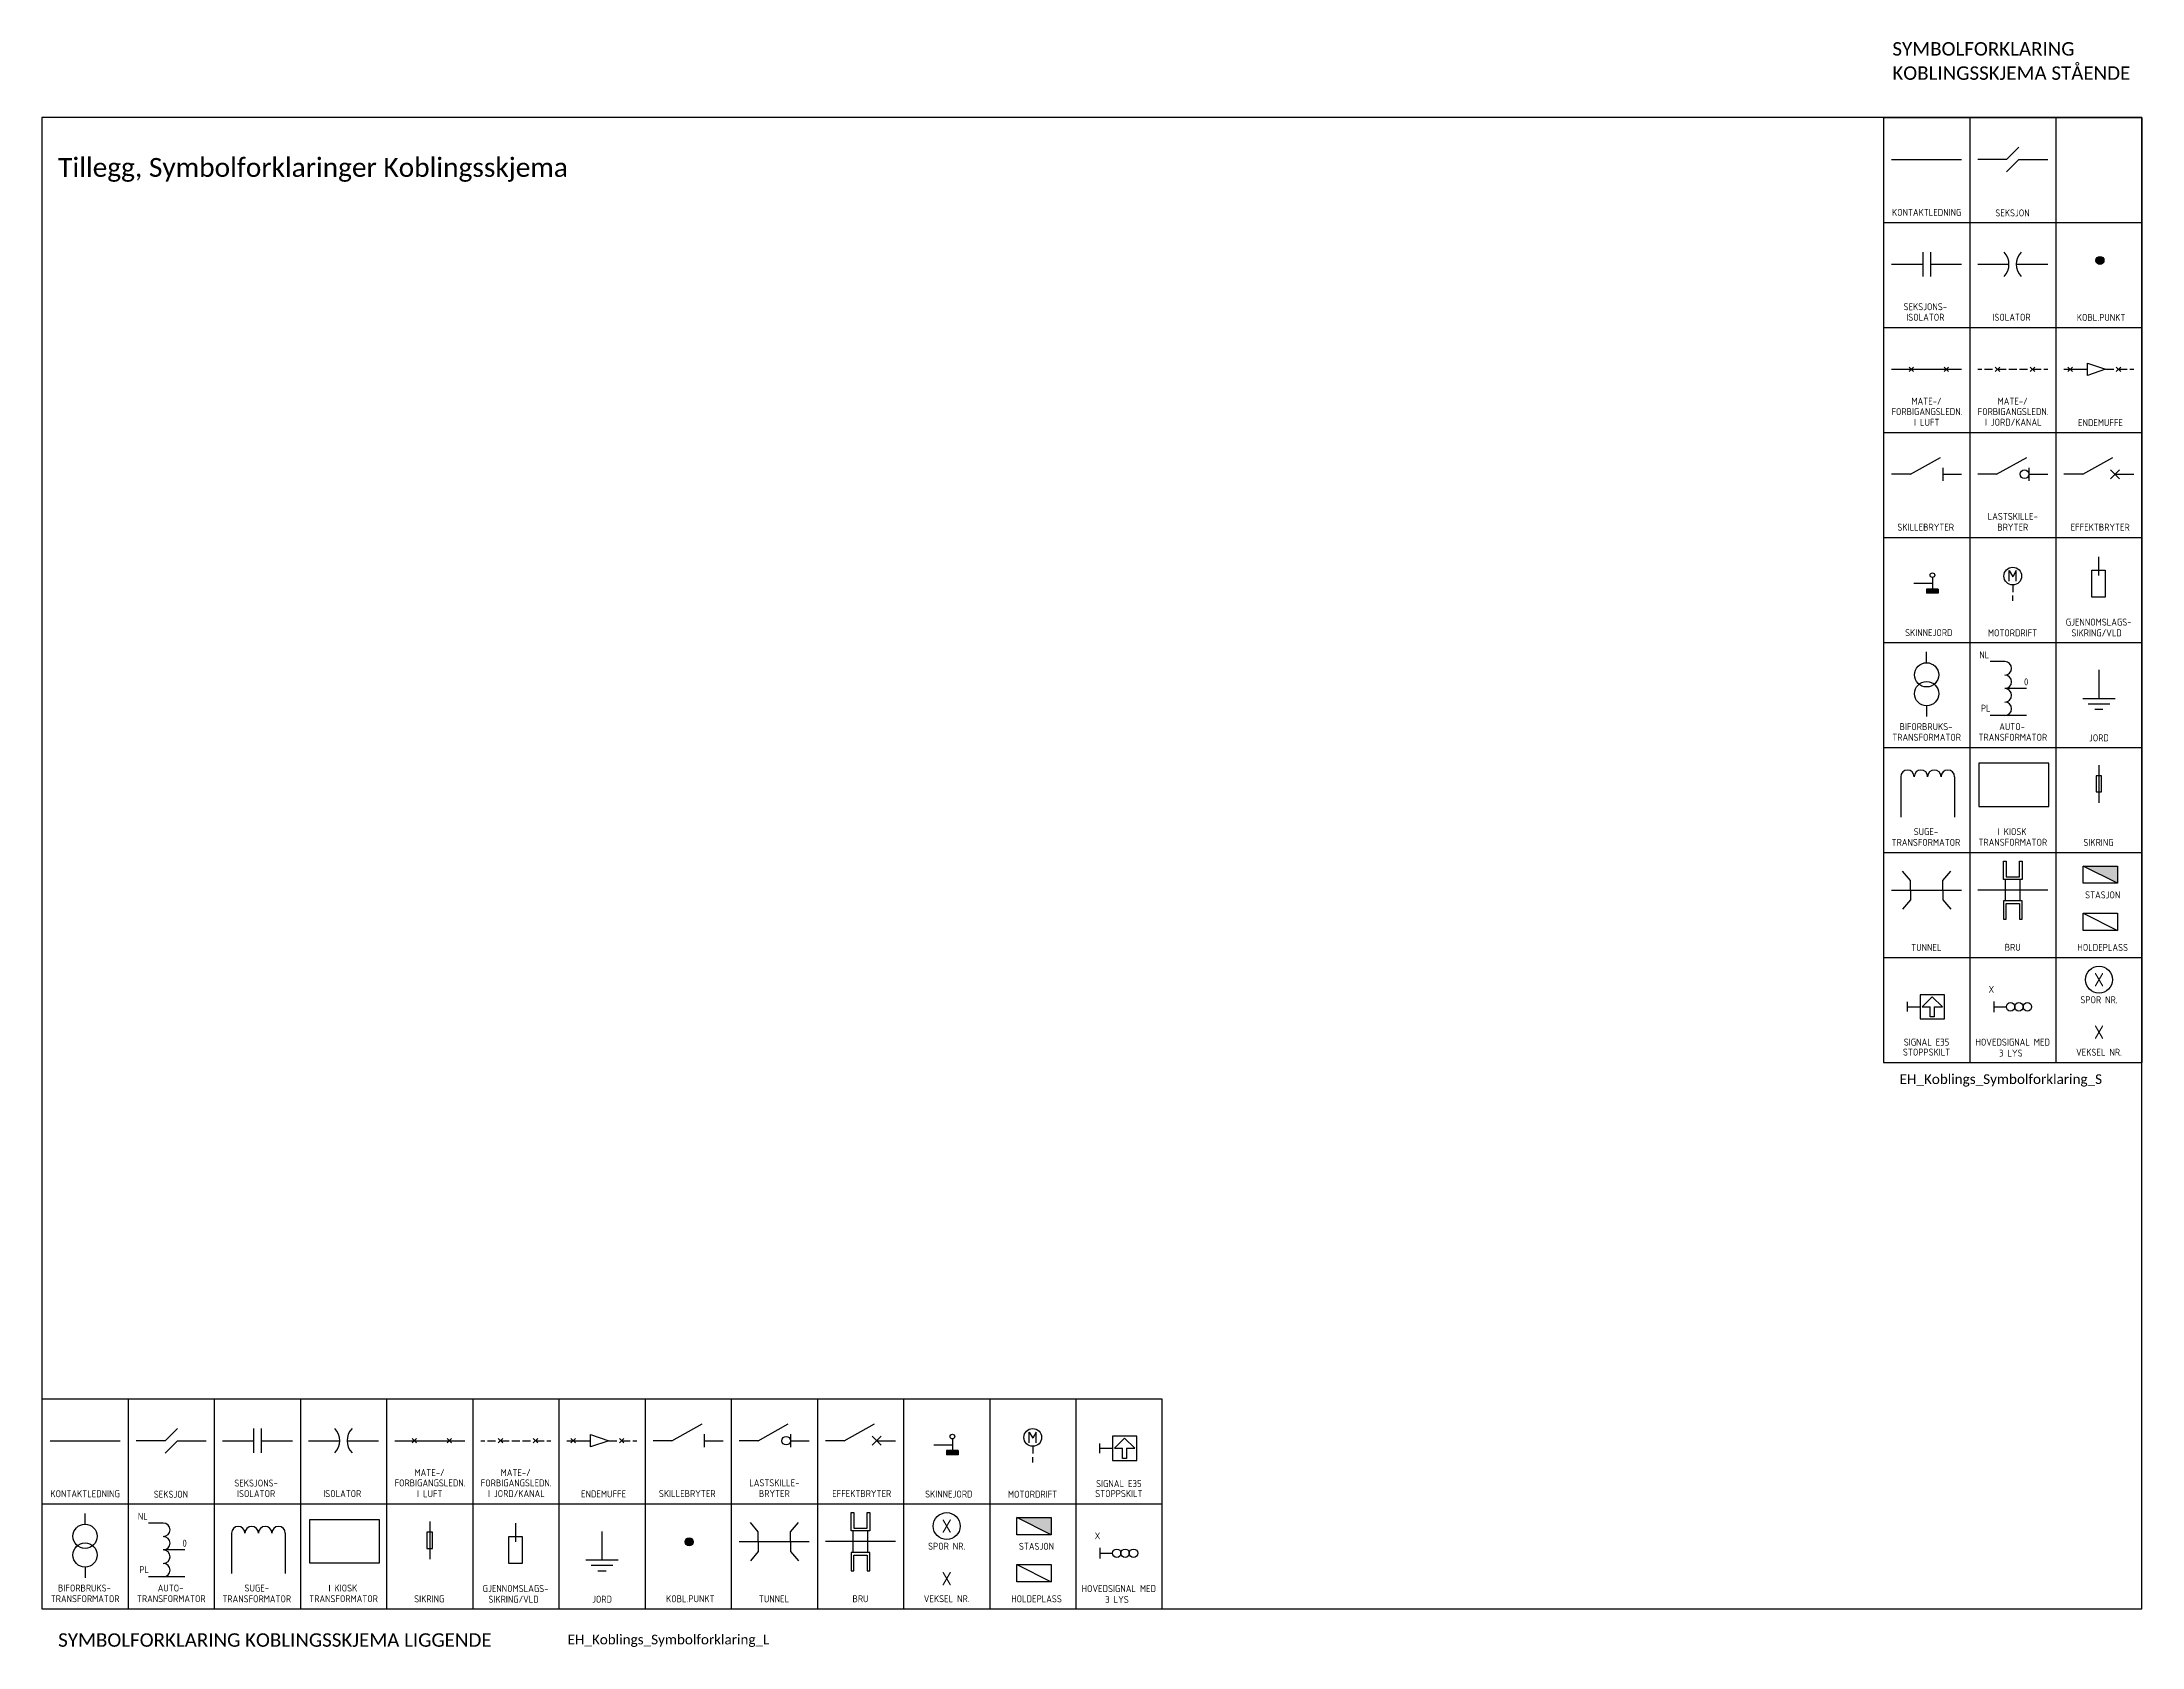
# Model space of a CAD drawing. Header units: millimetres. Extents: x -120 to 1240, y -2156 to 277.
# Drawn here: x 210 to 600, y -2156.1 to -1858 of the extents above; entities that cross this region are included whole.
import ezdxf
from ezdxf.enums import TextEntityAlignment as Align

# ---------------------------------------------------------------- set-up
doc = ezdxf.new("R2010")
doc.units = ezdxf.units.MM
for name, color, linetype in [('JBTEH_Komponenter', 4, 'Continuous'), ('RAMME', 5, 'Continuous'), ('RAMME TEKST', 7, 'Continuous')]:
    doc.layers.add(name, color=color, linetype=linetype)
doc.styles.add('Calibri', font='calibri.ttf')
doc.styles.add('ISO13', font='isocp.shx', dxfattribs={"width": 0.9, "height": 1.3})
doc.styles.add('ISO25', font='isocp.shx', dxfattribs={"width": 0.9, "height": 2.5})

# ---------------------------------------------------------------- blocks, each defined once
blk = doc.blocks.new('EH_Koblings_Symbolforklaring_S')
h = blk.add_hatch(color=256)
edge = h.paths.add_edge_path()
edge.add_arc((-7.81, -26.53), 0.75, 0, 360)
for points in [[(-37.85, -88.36), (-37.85, -87.58), (-40.01, -87.58), (-40.01, -88.36)], [(-4.58, -139.03), (-10.95, -139.03), (-4.58, -142.21)]]:
    blk.add_hatch(color=256).paths.add_polyline_path(points)
for p, q in [((-48, 0), (-48, -175.5)), ((-48, 0), (0, 0)), ((-32, 0), (-32, -175.5)), ((-16, 0), (-16, -175.5)), ((0, 0), (0, -175.5)), ((-48, -19.5), (0, -19.5)), ((-48, -39), (0, -39)), ((-46.5, -46.75), (-33.5, -46.75)), ((-43.27, -47.17), (-42.43, -46.33)), ((-42.43, -47.17), (-43.27, -46.33)), ((-36.77, -47.17), (-35.93, -46.33)), ((-35.93, -47.17), (-36.77, -46.33)), ((-30.5, -46.75), (-29.75, -46.75)), ((-29.25, -46.75), (-27.75, -46.75)), ((-27.27, -47.17), (-26.43, -46.33)), ((-26.43, -47.17), (-27.27, -46.33)), ((-26.75, -46.75), (-25.25, -46.75)), ((-24.75, -46.75), (-23.25, -46.75)), ((-22.75, -46.75), (-21.25, -46.75)), ((-20.77, -47.17), (-19.93, -46.33)), ((-19.93, -47.17), (-20.77, -46.33)), ((-20.25, -46.75), (-18.75, -46.75)), ((-18.25, -46.75), (-17.5, -46.75)), ((-14.5, -46.75), (-10.12, -46.75)), ((-13.77, -47.17), (-12.93, -46.33)), ((-12.93, -47.17), (-13.77, -46.33)), ((-10.12, -45.62), (-6.75, -46.75)), ((-10.12, -47.87), (-10.12, -45.62)), ((-6.75, -46.75), (-10.12, -47.87)), ((-6.75, -46.75), (-5.25, -46.75)), ((-4.77, -47.17), (-3.93, -46.33)), ((-3.93, -47.17), (-4.77, -46.33)), ((-4.25, -46.75), (-2.75, -46.75)), ((-2.25, -46.75), (-1.5, -46.75)), ((-48, -58.5), (0, -58.5)), ((-43, -66.25), (-46.5, -66.25)), ((-37, -66.25), (-33.5, -66.25)), ((-27, -66.25), (-30.5, -66.25)), ((-21, -66.25), (-17.5, -66.25)), ((-11, -66.25), (-14.5, -66.25)), ((-5, -66.25), (-1.5, -66.25)), ((-48, -78), (0, -78)), ((-8.08, -81.58), (-8.08, -85.06)), ((-38.93, -85.42), (-38.93, -87.58)), ((-24.64, -86.13), (-24.64, -84.13)), ((-24.64, -84.13), (-24, -85.28)), ((-23.36, -84.13), (-24, -85.28)), ((-23.36, -86.13), (-23.36, -84.13)), ((-9.33, -89.06), (-9.33, -84.06)), ((-9.33, -84.06), (-6.83, -84.06)), ((-6.83, -84.06), (-6.83, -89.06)), ((-42.38, -86.5), (-38.93, -86.5)), ((-40.01, -87.58), (-40.01, -88.36)), ((-37.85, -87.58), (-40.01, -87.58)), ((-37.85, -88.36), (-40.01, -88.36)), ((-37.85, -87.58), (-37.85, -88.36)), ((-24, -86.78), (-24, -88.12)), ((-6.83, -89.06), (-9.33, -89.06)), ((-48, -97.5), (0, -97.5)), ((-40, -101.25), (-40, -99.25)), ((-25.47, -101.05), (-28.22, -101.05)), ((-8, -102.6), (-8, -107.96)), ((-21.47, -106.05), (-25.47, -106.05)), ((-5, -107.96), (-11, -107.96)), ((-6, -108.96), (-10, -108.96)), ((-40, -109.25), (-40, -111.25)), ((-21.47, -111.05), (-28.22, -111.05)), ((-7.25, -109.96), (-8.75, -109.96)), ((-48, -117), (0, -117)), ((-8, -120.25), (-8, -127.25)), ((-44.81, -122.43), (-44.81, -129.93)), ((-34.81, -122.43), (-34.81, -129.93)), ((-48, -136.5), (0, -136.5)), ((-4.58, -142.21), (-10.95, -139.03)), ((-46.5, -143.5), (-33.5, -143.5)), ((-17.5, -143.5), (-30.5, -143.5)), ((-10.95, -147.78), (-4.58, -150.96)), ((-48, -156), (0, -156)), ((-40.82, -165.16), (-38.94, -163.28)), ((-38.94, -163.28), (-37.07, -165.16)), ((-43.54, -166.06), (-43.54, -164.26)), ((-43.54, -165.16), (-41.19, -165.16)), ((-40.82, -165.16), (-39.32, -165.16)), ((-38.57, -165.16), (-37.07, -165.16)), ((-27.54, -164.16), (-27.54, -166.16)), ((-27.54, -165.16), (-25.19, -165.16)), ((-48, -175.5), (0, -175.5))]:
    blk.add_line(p, q)
at = {"color": 7}
for p, q in [((-46.5, -7.75), (-33.5, -7.75)), ((-25.14, -7.75), (-30.5, -7.75)), ((-22.86, -7.75), (-17.5, -7.75)), ((-46.5, -27.25), (-40.7, -27.25)), ((-40.7, -25), (-40.7, -29.5)), ((-39.3, -25), (-39.3, -29.5)), ((-39.3, -27.25), (-33.5, -27.25)), ((-30.5, -27.25), (-24.7, -27.25)), ((-23.35, -27.25), (-17.5, -27.25)), ((-37, -65.05), (-37, -67.45)), ((-21, -65.05), (-21, -67.45)), ((-5.85, -65.4), (-4.15, -67.1)), ((-4.15, -65.4), (-5.85, -67.1))]:
    blk.add_line(p, q, dxfattribs=at)
at = {"color": 5}
for p, q in [((-43, -66.25), (-37.4, -63.15)), ((-27, -66.25), (-21.4, -63.15)), ((-11, -66.25), (-5.4, -63.15)), ((-42.99, -141.68), (-44.45, -139.96)), ((-36.99, -141.68), (-35.52, -139.96)), ((-42.99, -143.5), (-42.99, -141.68)), ((-42.99, -143.5), (-42.99, -145.32)), ((-36.99, -143.5), (-36.99, -141.68)), ((-36.99, -143.5), (-36.99, -145.32)), ((-42.99, -145.32), (-44.45, -147.04)), ((-36.99, -145.32), (-35.52, -147.04))]:
    blk.add_line(p, q, dxfattribs=at)
at = {"color": 0, "linetype": 'ByBlock'}
blk.add_line((-24, -89.78), (-24, -88.78), dxfattribs=at)
at = {"linetype": 'ByBlock'}
for p, q in [((-25.35, -145.5), (-25.35, -141.5)), ((-22.65, -145.5), (-22.65, -141.5))]:
    blk.add_line(p, q, dxfattribs=at)
at = {"color": 7}
for points in [[(-25.14, -7.75), (-22.86, -5.46)], [(-25.14, -10.04), (-22.86, -7.75)]]:
    blk.add_lwpolyline(points, dxfattribs=at)
for points in [[(-30.31, -127.93), (-17.31, -127.93), (-17.31, -119.93), (-30.31, -119.93)], [(-8.5, -125.25), (-7.5, -125.25), (-7.5, -122.25), (-8.5, -122.25)], [(-10.95, -139.03), (-4.58, -139.03), (-4.58, -142.21), (-10.95, -142.21)], [(-4.58, -150.96), (-10.95, -150.96), (-10.95, -147.78), (-4.58, -147.78)], [(-41.19, -167.41), (-36.69, -167.41), (-36.69, -162.91), (-41.19, -162.91)]]:
    blk.add_lwpolyline(points, close=True)
at = {"linetype": 'ByBlock'}
for points in [[(-25.75, -141.5), (-25.75, -138.1), (-25.25, -138.1), (-25.25, -141), (-22.75, -141), (-22.75, -138.1), (-22.25, -138.1), (-22.25, -141.5), (-25.75, -141.5)], [(-25.75, -145.5), (-25.75, -148.9), (-25.25, -148.9), (-25.25, -146), (-22.75, -146), (-22.75, -148.9), (-22.25, -148.9), (-22.25, -145.5), (-25.75, -145.5)]]:
    blk.add_lwpolyline(points, dxfattribs=at)
blk.add_lwpolyline([(-38.57, -165.16), (-38.57, -167.03), (-39.32, -167.03), (-39.32, -165.16)])
for centre, radius in [((-7.81, -26.53), 0.75), ((-38.93, -84.99), 0.432), ((-40, -103.5), 2.25), ((-40, -107), 2.25), ((-24.41, -165.16), 0.781), ((-22.85, -165.16), 0.781), ((-21.29, -165.16), 0.781)]:
    blk.add_circle(centre, radius)
at = {"color": 7}
blk.add_circle((-21.8, -66.25), 0.8, dxfattribs=at)
at = {"linetype": 'ByBlock'}
blk.add_circle((-24, -85.15), 1.65, dxfattribs=at)
at = {"ltscale": 5}
blk.add_circle((-7.98, -160.12), 2.5, dxfattribs=at)
at = {"color": 7}
for centre, start, end in [((-27.9, -27.25), 315.3217, 44.6783), ((-20.15, -27.25), 135.3217, 224.6783)]:
    blk.add_arc(centre, 3.2, start, end, dxfattribs=at)
for centre, start, end in [((-25.47, -102.3), 270, 90), ((-25.47, -104.8), 270, 90), ((-25.47, -107.3), 270, 90), ((-25.47, -109.8), 270, 90), ((-43.56, -122.43), 0, 180), ((-41.06, -122.43), 0, 180), ((-38.56, -122.43), 0, 180), ((-36.06, -122.43), 0, 180)]:
    blk.add_arc(centre, 1.25, start, end)
blk.add_solid([(-7.08, -85.06), (-9.08, -85.06), (-8.08, -87.06), (-7.08, -85.06)])
at = {"style": 'ISO13'}
for s, p in [('KONTAKTLEDNING', (-39.99, -17.6)), ('SEKSJON', (-24.05, -17.7)), ('SEKSJONS-', (-40.24, -35.12)), ('ISOLATOR', (-40.24, -37.08)), ('ISOLATOR', (-24.24, -37.08)), ('KOBL.PUNKT', (-7.6, -37.11)), ('FORBIGANGSLEDN.', (-39.93, -54.6)), ('MATE-/', (-40.03, -52.68)), ('FORBIGANGSLEDN.', (-23.93, -54.6)), ('MATE-/', (-24.03, -52.68)), ('I LUFT', (-39.99, -56.6)), ('I JORD/KANAL', (-23.91, -56.58)), ('ENDEMUFFE', (-7.71, -56.65)), ('LASTSKILLE-', (-24, -74.07)), ('SKILLEBRYTER', (-40.17, -76.07)), ('BRYTER', (-24, -76.07)), ('EFFEKTBRYTER', (-7.77, -76.07)), ('GJENNOMSLAGS-', (-8.05, -93.7)), ('SKINNEJORD', (-39.6, -95.66)), ('MOTORDRIFT', (-24.05, -95.7)), ('SIKRING/VLD ', (-8.05, -95.7)), ('NL', (-29.28, -99.8)), ('0', (-21.51, -104.8)), ('PL', (-29.03, -109.7)), ('BIFORBRUKS-', (-40.12, -113.12)), ('AUTO-', (-24.12, -113.12)), ('TRANSFORMATOR', (-39.99, -115.1)), ('TRANSFORMATOR', (-23.99, -115.1)), ('JORD', (-8, -115.2)), ('SUGE-', (-40.12, -132.62)), ('I KIOSK', (-24.12, -132.62)), ('TRANSFORMATOR', (-40.12, -134.62)), ('TRANSFORMATOR', (-23.99, -134.6)), ('SIKRING', (-8.08, -134.62)), ('STASJON', (-7.3, -144.37)), ('TUNNEL', (-40.05, -154.13)), ('BRU', (-24, -154.11)), ('HOLDEPLASS', (-7.3, -154.12)), ('SPOR NR.', (-7.99, -163.85)), ('SIGNAL E35', (-40.02, -171.72)), ('HOVEDSIGNAL MED', (-24.02, -171.72)), ('STOPPSKILT', (-40, -173.57)), ('3 LYS', (-24.36, -173.75)), ('VEKSEL NR.', (-7.99, -173.6))]:
    blk.add_text(s, height=1.3, dxfattribs=at).set_placement(p, align=Align.MIDDLE)
at = {"style": 'ISO25', "width": 0.9}
for p in [(-7.98, -160.12), (-7.98, -169.87)]:
    blk.add_text('X', height=2.5, dxfattribs=at).set_placement(p, align=Align.MIDDLE_CENTER)
at = {"style": 'ISO13', "width": 0.9}
blk.add_text('X', height=1.3, dxfattribs=at).set_placement((-28.49, -162.56))
blk = doc.blocks.new('EH_Koblings_Symbolforklaring_L')
for points in [[(170.15, 28.64), (170.15, 29.42), (167.99, 29.42), (167.99, 28.64)], [(187.42, 16.97), (181.05, 16.97), (187.42, 13.79)]]:
    blk.add_hatch(color=256).paths.add_polyline_path(points)
h = blk.add_hatch(color=256)
edge = h.paths.add_edge_path()
edge.add_arc((120.19, 12.47), 0.75, 0, 360)
for p, q in [((64, 39), (64, 0)), ((80, 39), (80, 0)), ((96, 39), (96, 0)), ((96, 39), (96, 0)), ((112, 39), (112, 0)), ((128, 39), (128, 0)), ((144, 39), (144, 0)), ((144, 39), (144, 0)), ((160, 39), (160, 0)), ((176, 39), (176, 0)), ((192, 39), (192, 0)), ((208, 39), (208, 0)), ((0, 39), (0, 0)), ((0, 39), (208, 39)), ((16, 39), (16, 0)), ((32, 39), (32, 0)), ((48, 39), (48, 0)), ((65.5, 31.25), (78.5, 31.25)), ((68.73, 30.83), (69.57, 31.67)), ((69.57, 30.83), (68.73, 31.67)), ((75.23, 30.83), (76.07, 31.67)), ((76.07, 30.83), (75.23, 31.67)), ((81.5, 31.25), (82.25, 31.25)), ((82.75, 31.25), (84.25, 31.25)), ((84.73, 30.83), (85.57, 31.67)), ((85.57, 30.83), (84.73, 31.67)), ((85.25, 31.25), (86.75, 31.25)), ((87.25, 31.25), (88.75, 31.25)), ((89.25, 31.25), (90.75, 31.25)), ((91.23, 30.83), (92.07, 31.67)), ((92.07, 30.83), (91.23, 31.67)), ((91.75, 31.25), (93.25, 31.25)), ((93.75, 31.25), (94.5, 31.25)), ((97.5, 31.25), (101.87, 31.25)), ((98.23, 30.83), (99.07, 31.67)), ((99.07, 30.83), (98.23, 31.67)), ((101.87, 32.38), (105.25, 31.25)), ((101.87, 30.13), (101.87, 32.38)), ((105.25, 31.25), (101.87, 30.13)), ((105.25, 31.25), (106.75, 31.25)), ((107.23, 30.83), (108.07, 31.67)), ((108.07, 30.83), (107.23, 31.67)), ((107.75, 31.25), (109.25, 31.25)), ((109.75, 31.25), (110.5, 31.25)), ((117, 31.25), (113.5, 31.25)), ((123, 31.25), (126.5, 31.25)), ((133, 31.25), (129.5, 31.25)), ((139, 31.25), (142.5, 31.25)), ((149, 31.25), (145.5, 31.25)), ((155, 31.25), (158.5, 31.25)), ((169.07, 31.58), (169.07, 29.42)), ((183.36, 30.85), (183.36, 32.85)), ((183.36, 32.85), (184, 31.71)), ((184.64, 32.85), (184, 31.71)), ((184.64, 30.85), (184.64, 32.85)), ((199.18, 29.84), (201.06, 31.72)), ((201.06, 31.72), (202.93, 29.84)), ((165.62, 30.5), (169.07, 30.5)), ((167.99, 29.42), (167.99, 28.64)), ((170.15, 29.42), (167.99, 29.42)), ((170.15, 28.64), (167.99, 28.64)), ((170.15, 29.42), (170.15, 28.64)), ((184, 30.2), (184, 28.87)), ((196.46, 28.94), (196.46, 30.74)), ((196.46, 29.84), (198.81, 29.84)), ((199.18, 29.84), (200.68, 29.84)), ((201.43, 29.84), (202.93, 29.84)), ((0, 19.5), (208, 19.5)), ((8, 15.75), (8, 17.75)), ((22.53, 15.95), (19.78, 15.95)), ((72, 16.25), (72, 9.25)), ((87.92, 15.92), (87.92, 12.44)), ((187.42, 13.79), (181.05, 16.97)), ((35.19, 14.07), (35.19, 6.57)), ((45.19, 14.07), (45.19, 6.57)), ((86.67, 8.44), (86.67, 13.44)), ((86.67, 13.44), (89.17, 13.44)), ((89.17, 13.44), (89.17, 8.44)), ((104, 14.4), (104, 9.04)), ((129.5, 12.5), (142.5, 12.5)), ((158.5, 12.5), (145.5, 12.5)), ((26.53, 10.95), (22.53, 10.95)), ((89.17, 8.44), (86.67, 8.44)), ((107, 9.04), (101, 9.04)), ((106, 8.04), (102, 8.04)), ((181.05, 8.22), (187.42, 5.04)), ((196.46, 11.34), (196.46, 9.34)), ((196.46, 10.34), (198.81, 10.34)), ((8, 7.75), (8, 5.75)), ((26.53, 5.95), (19.78, 5.95)), ((104.75, 7.04), (103.25, 7.04)), ((0, 0), (208, 0))]:
    blk.add_line(p, q)
at = {"color": 7}
for p, q in [((1.5, 31.25), (14.5, 31.25)), ((22.86, 31.25), (17.5, 31.25)), ((25.14, 31.25), (30.5, 31.25)), ((33.5, 31.25), (39.3, 31.25)), ((39.3, 33.5), (39.3, 29)), ((40.7, 33.5), (40.7, 29)), ((40.7, 31.25), (46.5, 31.25)), ((49.5, 31.25), (55.3, 31.25)), ((56.65, 31.25), (62.5, 31.25)), ((123, 32.45), (123, 30.05)), ((139, 32.45), (139, 30.05)), ((154.15, 32.1), (155.85, 30.4)), ((155.85, 32.1), (154.15, 30.4))]:
    blk.add_line(p, q, dxfattribs=at)
at = {"color": 5}
for p, q in [((117, 31.25), (122.6, 34.35)), ((133, 31.25), (138.6, 34.35)), ((149, 31.25), (154.6, 34.35)), ((133.01, 14.32), (131.55, 16.04)), ((139.01, 14.32), (140.48, 16.04)), ((133.01, 12.5), (133.01, 14.32)), ((133.01, 12.5), (133.01, 10.68)), ((139.01, 12.5), (139.01, 14.32)), ((139.01, 12.5), (139.01, 10.68)), ((133.01, 10.68), (131.55, 8.96)), ((139.01, 10.68), (140.48, 8.96))]:
    blk.add_line(p, q, dxfattribs=at)
at = {"color": 0, "linetype": 'ByBlock'}
blk.add_line((184, 27.2), (184, 28.2), dxfattribs=at)
at = {"linetype": 'ByBlock'}
for p, q in [((150.65, 10.5), (150.65, 14.5)), ((153.35, 10.5), (153.35, 14.5))]:
    blk.add_line(p, q, dxfattribs=at)
at = {"color": 7}
for points in [[(22.86, 31.25), (25.14, 33.54)], [(22.86, 28.96), (25.14, 31.25)]]:
    blk.add_lwpolyline(points, dxfattribs=at)
for points in [[(198.81, 27.59), (203.31, 27.59), (203.31, 32.09), (198.81, 32.09)], [(49.69, 8.57), (62.69, 8.57), (62.69, 16.57), (49.69, 16.57)], [(181.05, 16.97), (187.42, 16.97), (187.42, 13.79), (181.05, 13.79)], [(71.5, 11.25), (72.5, 11.25), (72.5, 14.25), (71.5, 14.25)], [(187.42, 5.04), (181.05, 5.04), (181.05, 8.22), (187.42, 8.22)]]:
    blk.add_lwpolyline(points, close=True)
blk.add_lwpolyline([(201.43, 29.84), (201.43, 27.97), (200.68, 27.97), (200.68, 29.84)])
at = {"linetype": 'ByBlock'}
for points in [[(150.25, 14.5), (150.25, 17.9), (150.75, 17.9), (150.75, 15), (153.25, 15), (153.25, 17.9), (153.75, 17.9), (153.75, 14.5), (150.25, 14.5)], [(150.25, 10.5), (150.25, 7.1), (150.75, 7.1), (150.75, 10), (153.25, 10), (153.25, 7.1), (153.75, 7.1), (153.75, 10.5), (150.25, 10.5)]]:
    blk.add_lwpolyline(points, dxfattribs=at)
at = {"color": 7}
blk.add_circle((138.2, 31.25), 0.8, dxfattribs=at)
for centre, radius in [((169.07, 32.01), 0.432), ((8, 13.5), 2.25), ((8, 10), 2.25), ((120.19, 12.47), 0.75), ((199.59, 10.34), 0.781), ((201.15, 10.34), 0.781), ((202.71, 10.34), 0.781)]:
    blk.add_circle(centre, radius)
at = {"linetype": 'ByBlock'}
blk.add_circle((184, 31.85), 1.65, dxfattribs=at)
at = {"ltscale": 5}
blk.add_circle((168.02, 15.38), 2.5, dxfattribs=at)
at = {"color": 7}
for centre, start, end in [((52.1, 31.25), 315.3217, 44.6783), ((59.85, 31.25), 135.3217, 224.6783)]:
    blk.add_arc(centre, 3.2, start, end, dxfattribs=at)
for centre, start, end in [((22.53, 14.7), 270, 90), ((22.53, 12.2), 270, 90), ((36.44, 14.07), 0, 180), ((38.94, 14.07), 0, 180), ((41.44, 14.07), 0, 180), ((43.94, 14.07), 0, 180), ((22.53, 9.7), 270, 90), ((22.53, 7.2), 270, 90)]:
    blk.add_arc(centre, 1.25, start, end)
blk.add_solid([(88.92, 12.44), (86.92, 12.44), (87.92, 10.44), (88.92, 12.44)])
at = {"style": 'ISO13'}
for s, p in [('SEKSJONS-', (39.76, 23.38)), ('FORBIGANGSLEDN.', (72.07, 23.4)), ('MATE-/', (71.97, 25.32)), ('FORBIGANGSLEDN.', (88.07, 23.4)), ('MATE-/', (87.97, 25.32)), ('LASTSKILLE-', (136, 23.43)), ('SIGNAL E35', (199.98, 23.28)), ('KONTAKTLEDNING', (8.01, 21.4)), ('SEKSJON', (23.95, 21.3)), ('ISOLATOR', (39.76, 21.42)), ('ISOLATOR', (55.76, 21.42)), ('I LUFT', (72.01, 21.4)), ('I JORD/KANAL', (88.09, 21.42)), ('ENDEMUFFE', (104.29, 21.35)), ('SKILLEBRYTER', (119.83, 21.43)), ('BRYTER', (136, 21.43)), ('EFFEKTBRYTER', (152.23, 21.43)), ('SKINNEJORD', (168.4, 21.34)), ('MOTORDRIFT', (183.95, 21.3)), ('STOPPSKILT', (200, 21.43)), ('NL', (18.72, 17.2)), ('0', (26.49, 12.2)), ('SPOR NR.', (168.01, 11.65)), ('STASJON', (184.7, 11.63)), ('PL', (18.97, 7.3)), ('BIFORBRUKS-', (7.88, 3.88)), ('AUTO-', (23.88, 3.88)), ('SUGE-', (39.88, 3.88)), ('I KIOSK', (55.88, 3.88)), ('GJENNOMSLAGS-', (87.95, 3.8)), ('HOVEDSIGNAL MED', (199.98, 3.78)), ('TRANSFORMATOR', (8.01, 1.9)), ('TRANSFORMATOR', (24.01, 1.9)), ('TRANSFORMATOR', (39.88, 1.88)), ('TRANSFORMATOR', (56.01, 1.9)), ('SIKRING', (71.92, 1.88)), ('SIKRING/VLD ', (87.95, 1.8)), ('JORD', (104, 1.8)), ('KOBL.PUNKT', (120.4, 1.89)), ('TUNNEL', (135.95, 1.87)), ('BRU', (152, 1.89)), ('VEKSEL NR.', (168.01, 1.9)), ('HOLDEPLASS', (184.7, 1.88)), ('3 LYS', (199.64, 1.75))]:
    blk.add_text(s, height=1.3, dxfattribs=at).set_placement(p, align=Align.MIDDLE)
at = {"style": 'ISO25', "width": 0.9}
for p in [(168.02, 15.38), (168.02, 5.63)]:
    blk.add_text('X', height=2.5, dxfattribs=at).set_placement(p, align=Align.MIDDLE_CENTER)
at = {"style": 'ISO13', "width": 0.9}
blk.add_text('X', height=1.3, dxfattribs=at).set_placement((195.51, 12.94))

msp = doc.modelspace()

# ---------------------------------------------------------------- linework, layer by layer
at = {"layer": 'RAMME'}
msp.add_lwpolyline([(600, -1872), (210, -1872), (210, -2149), (600, -2149)], close=True, dxfattribs=at)

# ---------------------------------------------------------------- block references
at = {"layer": 'JBTEH_Komponenter'}
for name, p in [('EH_Koblings_Symbolforklaring_S', (600, -1872)), ('EH_Koblings_Symbolforklaring_L', (210, -2149))]:
    msp.add_blockref(name, p, dxfattribs=at)

# ---------------------------------------------------------------- texts
at = {"layer": 'RAMME TEKST', "linetype": 'ByBlock', "style": 'Calibri'}
for s, height, p in [('SYMBOLFORKLARING', 2.5, (553.64, -1860.48)), ('KOBLINGSSKJEMA STÅENDE', 2.5, (553.64, -1864.98)), ('Tillegg, Symbolforklaringer Koblingsskjema', 3.5, (213, -1883)), ('EH_Koblings_Symbolforklaring_S', 1.8, (555, -2051.5)), ('SYMBOLFORKLARING KOBLINGSSKJEMA LIGGENDE', 2.5, (213, -2156.03)), ('EH_Koblings_Symbolforklaring_L', 1.8, (307.62, -2155.59))]:
    msp.add_text(s, height=height, dxfattribs=at).set_placement(p)

doc.saveas('drawing.dxf')
